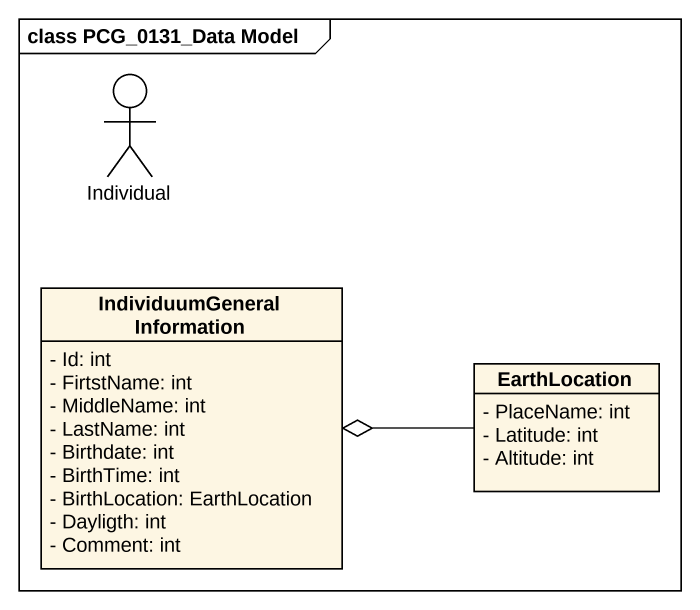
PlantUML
@startuml
mainframe class PCG_0131_Data Model
allowmixing
hide circle
hide empty members
skinparam classAttributeIconSize 0
actor Individual
class "IndividuumGeneral Information" as IndividuumGeneral {
  - Id: int
  - FirtstName: int
  - MiddleName: int
  - LastName: int
  - Birthdate: int
  - BirthTime: int
  - BirthLocation: EarthLocation
  - Dayligth: int
  - Comment: int
}
class EarthLocation {
  - PlaceName: int
  - Latitude: int
  - Altitude: int
}
EarthLocation -left-o IndividuumGeneral
@enduml
